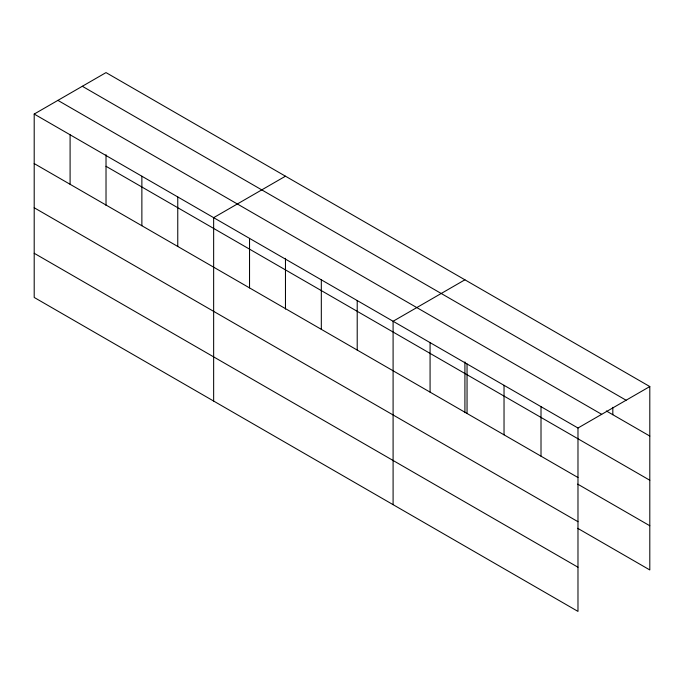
<?xml version="1.0" encoding="UTF-8"?>
<svg xmlns="http://www.w3.org/2000/svg" width="684" height="684" viewBox="0 0 684 684"><rect width="100%" height="100%" fill="white"/><g stroke="black" fill="none" stroke-linecap="round" stroke-linejoin="round"><path stroke-width="1.03" d="M577.98 521.704L577.98 428.013L34.2 114.057L34.2 297.454L577.98 611.402L577.98 521.704L34.2 207.756M577.698 528.313L649.8 569.943L649.8 386.546L106.02 72.598L34.2 114.057M285.467 176.198L213.647 217.666L213.647 401.055M464.915 279.807L393.095 321.266L393.095 504.664M577.98 428.013L649.8 386.546M82.319 86.278L626.099 400.226M606.349 410.973L649.8 436.059M57.901 100.377L601.681 414.324M106.02 166.289L649.8 480.245M34.2 163.57L577.98 477.526M577.698 484.127L649.8 525.757M34.2 253.277L577.98 567.224M612.821 407.339L612.821 414.709M541.01 406.664L541.01 456.177M504.031 385.314L504.031 434.827M467.052 363.965L467.052 413.478M464.915 361.93L464.915 412.666M430.074 342.616L430.074 392.129M357.21 300.55L357.21 350.063M321.318 279.824L321.318 329.337M285.467 258.321L285.467 309.065M249.54 238.383L249.54 287.896M177.763 196.941L177.763 246.454M141.87 176.224L141.87 225.737M106.02 154.721L106.02 205.457M70.093 134.782L70.093 184.295"/></g></svg>
